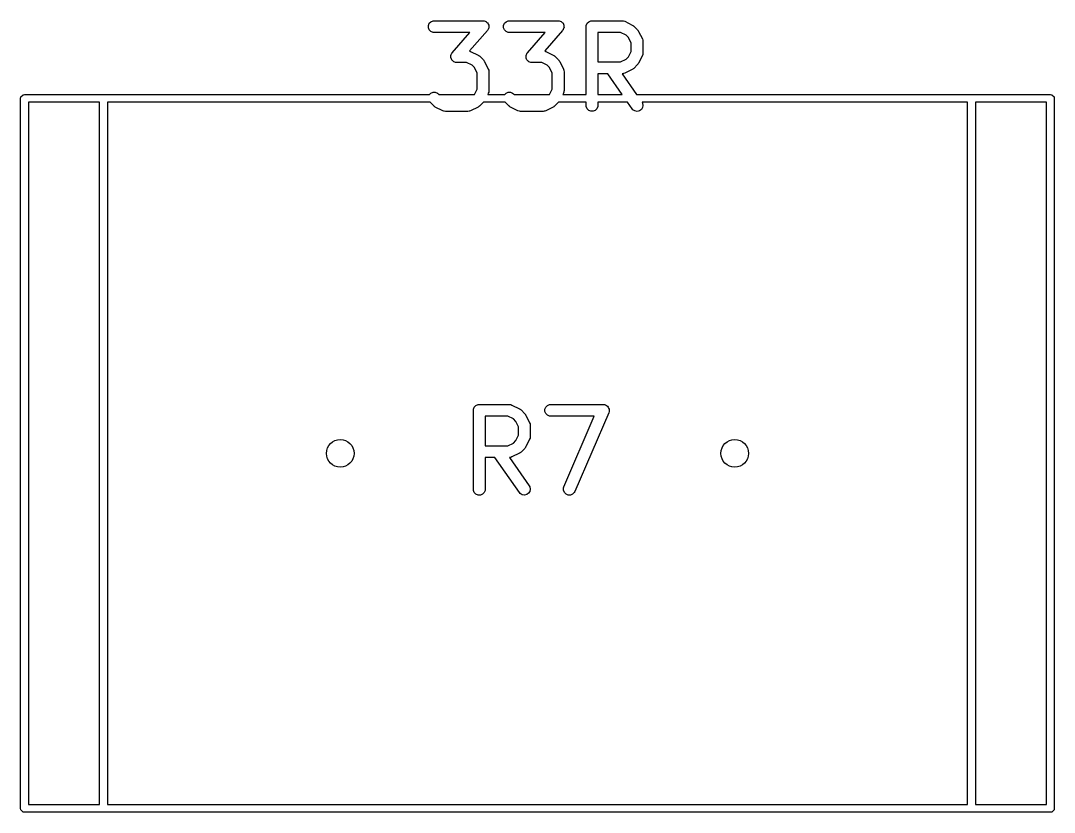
# Model space of a CAD drawing. Extents: x 0.23 to 2.98, y 0.27 to 3.73.
# Drawn here: x 1.179 to 1.695, y 0.857 to 1.252 of the extents above; entities that cross this region are included whole.
import ezdxf

# ---------------------------------------------------------------- set-up
doc = ezdxf.new("R2010")
doc.units = 0
doc.header["$MEASUREMENT"] = 0
doc.layers.add('BLACK', color=7, linetype='CONTINUOUS')

msp = doc.modelspace()

# ---------------------------------------------------------------- linework, layer by layer
at = {"layer": 'BLACK', "linetype": 'CONTINUOUS'}
for p, q in [((1.38256, 1.24961), (1.383, 1.25068)), ((1.38256, 1.24846), (1.38256, 1.24961)), ((1.383, 1.2474), (1.38256, 1.24846)), ((1.383, 1.25068), (1.38381, 1.25149)), ((1.38381, 1.25149), (1.38488, 1.25193)), ((1.38488, 1.25193), (1.38545, 1.25199)), ((1.38545, 1.25199), (1.40982, 1.25199)), ((1.40982, 1.25199), (1.41013, 1.25196)), ((1.41013, 1.25196), (1.41021, 1.25196)), ((1.41021, 1.25196), (1.41026, 1.25195)), ((1.41026, 1.25195), (1.4104, 1.25193)), ((1.4104, 1.25193), (1.41084, 1.25175)), ((1.41084, 1.25175), (1.4113, 1.2516)), ((1.4113, 1.2516), (1.41137, 1.25153)), ((1.41137, 1.25153), (1.41146, 1.25149)), ((1.41146, 1.25149), (1.4118, 1.25115)), ((1.4118, 1.25115), (1.41216, 1.25084)), ((1.41216, 1.25084), (1.41221, 1.25075)), ((1.41221, 1.25075), (1.41228, 1.25068)), ((1.41228, 1.25068), (1.41246, 1.25023)), ((1.41246, 1.25023), (1.41268, 1.2498)), ((1.41272, 1.24846), (1.41254, 1.24802)), ((1.41268, 1.2498), (1.41268, 1.24971)), ((1.41268, 1.24971), (1.41272, 1.24961)), ((1.41272, 1.24961), (1.41272, 1.24913)), ((1.41272, 1.24913), (1.41275, 1.24865)), ((1.41275, 1.24865), (1.41272, 1.24856)), ((1.41272, 1.24856), (1.41272, 1.24846)), ((1.42005, 1.24961), (1.42049, 1.25068)), ((1.42005, 1.24846), (1.42005, 1.24961)), ((1.42049, 1.2474), (1.42005, 1.24846)), ((1.42049, 1.25068), (1.42131, 1.25149)), ((1.42131, 1.25149), (1.42237, 1.25193)), ((1.42237, 1.25193), (1.42295, 1.25199)), ((1.42295, 1.25199), (1.44732, 1.25199)), ((1.44732, 1.25199), (1.44762, 1.25196)), ((1.44762, 1.25196), (1.4477, 1.25196)), ((1.4477, 1.25196), (1.44775, 1.25195)), ((1.44775, 1.25195), (1.4479, 1.25193)), ((1.4479, 1.25193), (1.44834, 1.25175)), ((1.44834, 1.25175), (1.44879, 1.2516)), ((1.44879, 1.2516), (1.44887, 1.25153)), ((1.44887, 1.25153), (1.44896, 1.25149)), ((1.44896, 1.25149), (1.4493, 1.25115)), ((1.4493, 1.25115), (1.44966, 1.25084)), ((1.44966, 1.25084), (1.4497, 1.25075)), ((1.4497, 1.25075), (1.44977, 1.25068)), ((1.44977, 1.25068), (1.44996, 1.25023)), ((1.44996, 1.25023), (1.45017, 1.2498)), ((1.45022, 1.24846), (1.45003, 1.24802)), ((1.45017, 1.2498), (1.45018, 1.24971)), ((1.45018, 1.24971), (1.45022, 1.24961)), ((1.45022, 1.24961), (1.45022, 1.24913)), ((1.45022, 1.24913), (1.45025, 1.24865)), ((1.45025, 1.24865), (1.45022, 1.24856)), ((1.45022, 1.24856), (1.45022, 1.24846)), ((1.46124, 1.24904), (1.4613, 1.24961)), ((1.46124, 1.21521), (1.46124, 1.24904)), ((1.4613, 1.24961), (1.46174, 1.25068)), ((1.46174, 1.25068), (1.46255, 1.25149)), ((1.46255, 1.25149), (1.46362, 1.25193)), ((1.46362, 1.25193), (1.46419, 1.25199)), ((1.46419, 1.25199), (1.47919, 1.25199)), ((1.47919, 1.25199), (1.47977, 1.25193)), ((1.47977, 1.25193), (1.47986, 1.25189)), ((1.47986, 1.25189), (1.47997, 1.25188)), ((1.47997, 1.25188), (1.48051, 1.25168)), ((1.48051, 1.25168), (1.48426, 1.2498)), ((1.48426, 1.2498), (1.48451, 1.24965)), ((1.48451, 1.24965), (1.48458, 1.24962)), ((1.48458, 1.24962), (1.48466, 1.24955)), ((1.48466, 1.24955), (1.48475, 1.24949)), ((1.48475, 1.24949), (1.4848, 1.24944)), ((1.4848, 1.24944), (1.48503, 1.24925)), ((1.48503, 1.24925), (1.4869, 1.24738)), ((1.38381, 1.24658), (1.383, 1.2474)), ((1.38488, 1.24614), (1.38381, 1.24658)), ((1.38545, 1.24608), (1.38488, 1.24614)), ((1.40332, 1.24608), (1.38545, 1.24608)), ((1.39448, 1.23598), (1.40332, 1.24608)), ((1.41205, 1.24709), (1.40311, 1.23688)), ((1.41222, 1.24734), (1.41205, 1.24709)), ((1.41228, 1.2474), (1.41222, 1.24734)), ((1.4123, 1.24745), (1.41228, 1.2474)), ((1.41238, 1.24756), (1.4123, 1.24745)), ((1.41254, 1.24802), (1.41238, 1.24756)), ((1.42131, 1.24658), (1.42049, 1.2474)), ((1.42237, 1.24614), (1.42131, 1.24658)), ((1.42295, 1.24608), (1.42237, 1.24614)), ((1.44081, 1.24608), (1.42295, 1.24608)), ((1.43197, 1.23598), (1.44081, 1.24608)), ((1.44954, 1.24709), (1.44061, 1.23688)), ((1.44972, 1.24734), (1.44954, 1.24709)), ((1.44977, 1.2474), (1.44972, 1.24734)), ((1.4498, 1.24745), (1.44977, 1.2474)), ((1.44988, 1.24756), (1.4498, 1.24745)), ((1.45003, 1.24802), (1.44988, 1.24756)), ((1.47849, 1.24608), (1.46714, 1.24608)), ((1.46714, 1.24608), (1.46714, 1.23137)), ((1.48119, 1.24474), (1.47849, 1.24608)), ((1.48239, 1.24354), (1.48119, 1.24474)), ((1.48374, 1.24084), (1.48239, 1.24354)), ((1.4869, 1.24738), (1.48709, 1.24715)), ((1.48709, 1.24715), (1.48715, 1.2471)), ((1.48715, 1.2471), (1.4872, 1.24701)), ((1.4872, 1.24701), (1.48727, 1.24693)), ((1.48727, 1.24693), (1.4873, 1.24686)), ((1.4873, 1.24686), (1.48746, 1.24661)), ((1.48746, 1.24661), (1.48933, 1.24286)), ((1.48374, 1.23661), (1.48374, 1.24084)), ((1.48933, 1.24286), (1.48954, 1.24232)), ((1.48954, 1.24232), (1.48954, 1.24221)), ((1.48954, 1.24221), (1.48959, 1.24211)), ((1.48959, 1.24211), (1.48964, 1.24154)), ((1.48964, 1.24154), (1.48964, 1.23591)), ((1.39377, 1.23442), (1.3938, 1.23452)), ((1.3938, 1.23394), (1.39377, 1.23442)), ((1.3938, 1.23462), (1.39399, 1.23506)), ((1.3938, 1.23452), (1.3938, 1.23462)), ((1.3938, 1.23346), (1.3938, 1.23394)), ((1.39384, 1.23337), (1.3938, 1.23346)), ((1.39385, 1.23327), (1.39384, 1.23337)), ((1.39406, 1.23284), (1.39385, 1.23327)), ((1.39399, 1.23506), (1.39414, 1.23551)), ((1.39425, 1.2324), (1.39406, 1.23284)), ((1.39414, 1.23551), (1.39422, 1.23563)), ((1.39422, 1.23563), (1.39425, 1.23568)), ((1.39425, 1.23568), (1.3943, 1.23573)), ((1.3943, 1.23573), (1.39448, 1.23598)), ((1.40311, 1.23688), (1.40365, 1.23668)), ((1.40365, 1.23668), (1.40739, 1.23481)), ((1.40739, 1.23481), (1.40764, 1.23465)), ((1.40764, 1.23465), (1.40771, 1.23462)), ((1.40771, 1.23462), (1.4078, 1.23455)), ((1.4078, 1.23455), (1.40788, 1.2345)), ((1.40788, 1.2345), (1.40794, 1.23444)), ((1.40794, 1.23444), (1.40816, 1.23425)), ((1.40816, 1.23425), (1.41004, 1.23238)), ((1.43127, 1.23442), (1.4313, 1.23452)), ((1.4313, 1.23394), (1.43127, 1.23442)), ((1.4313, 1.23462), (1.43148, 1.23506)), ((1.4313, 1.23452), (1.4313, 1.23462)), ((1.4313, 1.23346), (1.4313, 1.23394)), ((1.43134, 1.23337), (1.4313, 1.23346)), ((1.43134, 1.23327), (1.43134, 1.23337)), ((1.43156, 1.23284), (1.43134, 1.23327)), ((1.43148, 1.23506), (1.43164, 1.23551)), ((1.43174, 1.2324), (1.43156, 1.23284)), ((1.43164, 1.23551), (1.43172, 1.23563)), ((1.43172, 1.23563), (1.43174, 1.23568)), ((1.43174, 1.23568), (1.4318, 1.23573)), ((1.4318, 1.23573), (1.43197, 1.23598)), ((1.44061, 1.23688), (1.44114, 1.23668)), ((1.44114, 1.23668), (1.44489, 1.23481)), ((1.44489, 1.23481), (1.44514, 1.23465)), ((1.44514, 1.23465), (1.44521, 1.23462)), ((1.44521, 1.23462), (1.44529, 1.23455)), ((1.44529, 1.23455), (1.44538, 1.2345)), ((1.44538, 1.2345), (1.44543, 1.23444)), ((1.44543, 1.23444), (1.44566, 1.23425)), ((1.44566, 1.23425), (1.44753, 1.23238)), ((1.47849, 1.23137), (1.48119, 1.23272)), ((1.48119, 1.23272), (1.48239, 1.23391)), ((1.48239, 1.23391), (1.48374, 1.23661)), ((1.48933, 1.23459), (1.48746, 1.23084)), ((1.48954, 1.23513), (1.48933, 1.23459)), ((1.48959, 1.23534), (1.48954, 1.23524)), ((1.48954, 1.23524), (1.48954, 1.23513)), ((1.48964, 1.23591), (1.48959, 1.23534)), ((1.39432, 1.23233), (1.39425, 1.2324)), ((1.39436, 1.23224), (1.39432, 1.23233)), ((1.39472, 1.23192), (1.39436, 1.23224)), ((1.39506, 1.23158), (1.39472, 1.23192)), ((1.39515, 1.23155), (1.39506, 1.23158)), ((1.39523, 1.23148), (1.39515, 1.23155)), ((1.39568, 1.23133), (1.39523, 1.23148)), ((1.39612, 1.23114), (1.39568, 1.23133)), ((1.39626, 1.23113), (1.39612, 1.23114)), ((1.39632, 1.23111), (1.39626, 1.23113)), ((1.3964, 1.23112), (1.39632, 1.23111)), ((1.3967, 1.23109), (1.3964, 1.23112)), ((1.40163, 1.23109), (1.3967, 1.23109)), ((1.40433, 1.22974), (1.40163, 1.23109)), ((1.40552, 1.22854), (1.40433, 1.22974)), ((1.40687, 1.22584), (1.40552, 1.22854)), ((1.41004, 1.23238), (1.41022, 1.23215)), ((1.41022, 1.23215), (1.41028, 1.2321)), ((1.41028, 1.2321), (1.41034, 1.23201)), ((1.41034, 1.23201), (1.4104, 1.23193)), ((1.4104, 1.23193), (1.41043, 1.23186)), ((1.41043, 1.23186), (1.41059, 1.23161)), ((1.41059, 1.23161), (1.41246, 1.22786)), ((1.41246, 1.22786), (1.41267, 1.22732)), ((1.43181, 1.23233), (1.43174, 1.2324)), ((1.43186, 1.23224), (1.43181, 1.23233)), ((1.43222, 1.23192), (1.43186, 1.23224)), ((1.43256, 1.23158), (1.43222, 1.23192)), ((1.43265, 1.23155), (1.43256, 1.23158)), ((1.43272, 1.23148), (1.43265, 1.23155)), ((1.43318, 1.23133), (1.43272, 1.23148)), ((1.43362, 1.23114), (1.43318, 1.23133)), ((1.43376, 1.23113), (1.43362, 1.23114)), ((1.43381, 1.23111), (1.43376, 1.23113)), ((1.43389, 1.23112), (1.43381, 1.23111)), ((1.4342, 1.23109), (1.43389, 1.23112)), ((1.43912, 1.23109), (1.4342, 1.23109)), ((1.44182, 1.22974), (1.43912, 1.23109)), ((1.44302, 1.22854), (1.44182, 1.22974)), ((1.44437, 1.22584), (1.44302, 1.22854)), ((1.44753, 1.23238), (1.44772, 1.23215)), ((1.44772, 1.23215), (1.44778, 1.2321)), ((1.44778, 1.2321), (1.44783, 1.23201)), ((1.44783, 1.23201), (1.4479, 1.23193)), ((1.4479, 1.23193), (1.44793, 1.23186)), ((1.44793, 1.23186), (1.44809, 1.23161)), ((1.44809, 1.23161), (1.44996, 1.22786)), ((1.44996, 1.22786), (1.45017, 1.22732)), ((1.46714, 1.23137), (1.47849, 1.23137)), ((1.48426, 1.22765), (1.48051, 1.22577)), ((1.48451, 1.2278), (1.48426, 1.22765)), ((1.48458, 1.22783), (1.48451, 1.2278)), ((1.48466, 1.2279), (1.48458, 1.22783)), ((1.48475, 1.22796), (1.48466, 1.2279)), ((1.4848, 1.22802), (1.48475, 1.22796)), ((1.48503, 1.2282), (1.4848, 1.22802)), ((1.4869, 1.23008), (1.48503, 1.2282)), ((1.48709, 1.2303), (1.4869, 1.23008)), ((1.48715, 1.23035), (1.48709, 1.2303)), ((1.4872, 1.23044), (1.48715, 1.23035)), ((1.48727, 1.23052), (1.4872, 1.23044)), ((1.4873, 1.2306), (1.48727, 1.23052)), ((1.48746, 1.23084), (1.4873, 1.2306)), ((1.40687, 1.21786), (1.40687, 1.22584)), ((1.41267, 1.22732), (1.41268, 1.22721)), ((1.41268, 1.22721), (1.41272, 1.22712)), ((1.41272, 1.22712), (1.41278, 1.22654)), ((1.41278, 1.22654), (1.41278, 1.21717)), ((1.44437, 1.21786), (1.44437, 1.22584)), ((1.45017, 1.22732), (1.45017, 1.22721)), ((1.45017, 1.22721), (1.45022, 1.22712)), ((1.45022, 1.22712), (1.45027, 1.22654)), ((1.45027, 1.22654), (1.45027, 1.21717)), ((1.47203, 1.22546), (1.46714, 1.22546)), ((1.46714, 1.22546), (1.46714, 1.21521)), ((1.4792, 1.21521), (1.47203, 1.22546)), ((1.47977, 1.22552), (1.47923, 1.22547)), ((1.47923, 1.22547), (1.48641, 1.21521)), ((1.47986, 1.22556), (1.47977, 1.22552)), ((1.47997, 1.22557), (1.47986, 1.22556)), ((1.48051, 1.22577), (1.47997, 1.22557)), ((1.40555, 1.21521), (1.40687, 1.21786)), ((1.41278, 1.21717), (1.41272, 1.21659)), ((1.44304, 1.21521), (1.44437, 1.21786)), ((1.45027, 1.21717), (1.45022, 1.21659)), ((1.17913, 1.21325), (1.17928, 1.214)), ((1.17913, 0.85891), (1.17913, 1.21325)), ((1.17928, 1.214), (1.18035, 1.21506)), ((1.18035, 1.21506), (1.1811, 1.21521)), ((1.1811, 1.21521), (1.38315, 1.21521)), ((1.38315, 1.21521), (1.38381, 1.21587)), ((1.38381, 1.21587), (1.38488, 1.21631)), ((1.38488, 1.21631), (1.38603, 1.21631)), ((1.38603, 1.21631), (1.38709, 1.21587)), ((1.38709, 1.21587), (1.38754, 1.2155)), ((1.38754, 1.2155), (1.38783, 1.21521)), ((1.38783, 1.21521), (1.40555, 1.21521)), ((1.41246, 1.21585), (1.41215, 1.21521)), ((1.41215, 1.21521), (1.42065, 1.21521)), ((1.41267, 1.21639), (1.41246, 1.21585)), ((1.41268, 1.21649), (1.41267, 1.21639)), ((1.41272, 1.21659), (1.41268, 1.21649)), ((1.42065, 1.21521), (1.42131, 1.21587)), ((1.42131, 1.21587), (1.42237, 1.21631)), ((1.42237, 1.21631), (1.42352, 1.21631)), ((1.42352, 1.21631), (1.42459, 1.21587)), ((1.42459, 1.21587), (1.42504, 1.2155)), ((1.42504, 1.2155), (1.42533, 1.21521)), ((1.42533, 1.21521), (1.44304, 1.21521)), ((1.44996, 1.21585), (1.44964, 1.21521)), ((1.44964, 1.21521), (1.46124, 1.21521)), ((1.45017, 1.21639), (1.44996, 1.21585)), ((1.45022, 1.21659), (1.45017, 1.21649)), ((1.45017, 1.21649), (1.45017, 1.21639)), ((1.46714, 1.21521), (1.4792, 1.21521)), ((1.48641, 1.21521), (1.69291, 1.21521)), ((1.69291, 1.21521), (1.69367, 1.21506)), ((1.69367, 1.21506), (1.69473, 1.214)), ((1.69473, 1.214), (1.69488, 1.21325)), ((1.69488, 1.21325), (1.69488, 0.85891)), ((1.18307, 1.21128), (1.18307, 0.86088)), ((1.2185, 1.21128), (1.18307, 1.21128)), ((1.2185, 0.86088), (1.2185, 1.21128)), ((1.38342, 1.21128), (1.22244, 1.21128)), ((1.22244, 1.21128), (1.22244, 0.86088)), ((1.38524, 1.20945), (1.38342, 1.21128)), ((1.38546, 1.20927), (1.38524, 1.20945)), ((1.38552, 1.20921), (1.38546, 1.20927)), ((1.38561, 1.20915), (1.38552, 1.20921)), ((1.38569, 1.20909), (1.38561, 1.20915)), ((1.38576, 1.20906), (1.38569, 1.20909)), ((1.38601, 1.2089), (1.38576, 1.20906)), ((1.38976, 1.20703), (1.38601, 1.2089)), ((1.3903, 1.20682), (1.38976, 1.20703)), ((1.40365, 1.20703), (1.4031, 1.20682)), ((1.40739, 1.2089), (1.40365, 1.20703)), ((1.40764, 1.20906), (1.40739, 1.2089)), ((1.40771, 1.20909), (1.40764, 1.20906)), ((1.4078, 1.20915), (1.40771, 1.20909)), ((1.40788, 1.20921), (1.4078, 1.20915)), ((1.40794, 1.20927), (1.40788, 1.20921)), ((1.40816, 1.20945), (1.40794, 1.20927)), ((1.40999, 1.21128), (1.40816, 1.20945)), ((1.42091, 1.21128), (1.40999, 1.21128)), ((1.42273, 1.20945), (1.42091, 1.21128)), ((1.42296, 1.20927), (1.42273, 1.20945)), ((1.42301, 1.20921), (1.42296, 1.20927)), ((1.4231, 1.20915), (1.42301, 1.20921)), ((1.42318, 1.20909), (1.4231, 1.20915)), ((1.42325, 1.20906), (1.42318, 1.20909)), ((1.4235, 1.2089), (1.42325, 1.20906)), ((1.42725, 1.20703), (1.4235, 1.2089)), ((1.42779, 1.20682), (1.42725, 1.20703)), ((1.44114, 1.20703), (1.4406, 1.20682)), ((1.44489, 1.2089), (1.44114, 1.20703)), ((1.44514, 1.20906), (1.44489, 1.2089)), ((1.44521, 1.20909), (1.44514, 1.20906)), ((1.44529, 1.20915), (1.44521, 1.20909)), ((1.44538, 1.20921), (1.44529, 1.20915)), ((1.44543, 1.20927), (1.44538, 1.20921)), ((1.44566, 1.20945), (1.44543, 1.20927)), ((1.44748, 1.21128), (1.44566, 1.20945)), ((1.46124, 1.21128), (1.44748, 1.21128)), ((1.46124, 1.20967), (1.46124, 1.21128)), ((1.4613, 1.20909), (1.46124, 1.20967)), ((1.46174, 1.20803), (1.4613, 1.20909)), ((1.46255, 1.20721), (1.46174, 1.20803)), ((1.46362, 1.20677), (1.46255, 1.20721)), ((1.46583, 1.20721), (1.46477, 1.20677)), ((1.46665, 1.20803), (1.46583, 1.20721)), ((1.46709, 1.20909), (1.46665, 1.20803)), ((1.46714, 1.20967), (1.46709, 1.20909)), ((1.48196, 1.21128), (1.46714, 1.21128)), ((1.46714, 1.21128), (1.46714, 1.20967)), ((1.48427, 1.20797), (1.48196, 1.21128)), ((1.48465, 1.20753), (1.48427, 1.20797)), ((1.48562, 1.20692), (1.48465, 1.20753)), ((1.48675, 1.20671), (1.48562, 1.20692)), ((1.48788, 1.20696), (1.48675, 1.20671)), ((1.48882, 1.20762), (1.48788, 1.20696)), ((1.48944, 1.2086), (1.48882, 1.20762)), ((1.48916, 1.21128), (1.48939, 1.21086)), ((1.65157, 1.21128), (1.48916, 1.21128)), ((1.48939, 1.21086), (1.48964, 1.20973)), ((1.48964, 1.20973), (1.48944, 1.2086)), ((1.65157, 0.86088), (1.65157, 1.21128)), ((1.65551, 1.21128), (1.65551, 0.86088)), ((1.69094, 1.21128), (1.65551, 1.21128)), ((1.69094, 0.86088), (1.69094, 1.21128)), ((1.3904, 1.20681), (1.3903, 1.20682)), ((1.3905, 1.20677), (1.3904, 1.20681)), ((1.39108, 1.20671), (1.3905, 1.20677)), ((1.40232, 1.20671), (1.39108, 1.20671)), ((1.4029, 1.20677), (1.40232, 1.20671)), ((1.403, 1.20681), (1.4029, 1.20677)), ((1.4031, 1.20682), (1.403, 1.20681)), ((1.4279, 1.20681), (1.42779, 1.20682)), ((1.428, 1.20677), (1.4279, 1.20681)), ((1.42857, 1.20671), (1.428, 1.20677)), ((1.43982, 1.20671), (1.42857, 1.20671)), ((1.4404, 1.20677), (1.43982, 1.20671)), ((1.44049, 1.20681), (1.4404, 1.20677)), ((1.4406, 1.20682), (1.44049, 1.20681)), ((1.46477, 1.20677), (1.46362, 1.20677)), ((1.405, 1.05754), (1.40505, 1.05812)), ((1.405, 1.01817), (1.405, 1.05754)), ((1.40505, 1.05812), (1.40549, 1.05918)), ((1.40549, 1.05918), (1.40631, 1.06)), ((1.40631, 1.06), (1.40737, 1.06044)), ((1.40737, 1.06044), (1.40795, 1.0605)), ((1.40795, 1.0605), (1.42295, 1.0605)), ((1.42295, 1.0605), (1.42352, 1.06044)), ((1.42352, 1.06044), (1.42362, 1.0604)), ((1.42362, 1.0604), (1.42373, 1.06039)), ((1.42373, 1.06039), (1.42427, 1.06018)), ((1.42427, 1.06018), (1.42802, 1.05831)), ((1.42802, 1.05831), (1.42827, 1.05815)), ((1.42827, 1.05815), (1.42834, 1.05812)), ((1.42834, 1.05812), (1.42842, 1.05806)), ((1.42842, 1.05806), (1.42851, 1.058)), ((1.42851, 1.058), (1.42856, 1.05794)), ((1.42856, 1.05794), (1.42878, 1.05776)), ((1.42878, 1.05776), (1.43066, 1.05588)), ((1.44067, 1.05812), (1.44111, 1.05918)), ((1.44067, 1.05697), (1.44067, 1.05812)), ((1.44111, 1.05918), (1.44193, 1.06)), ((1.44193, 1.06), (1.44299, 1.06044)), ((1.44299, 1.06044), (1.44357, 1.0605)), ((1.44357, 1.0605), (1.46982, 1.0605)), ((1.46982, 1.0605), (1.47039, 1.06044)), ((1.47039, 1.06044), (1.47041, 1.06043)), ((1.47041, 1.06043), (1.47043, 1.06043)), ((1.47043, 1.06043), (1.47094, 1.06021)), ((1.47094, 1.06021), (1.47146, 1.06)), ((1.47146, 1.06), (1.47147, 1.05999)), ((1.47147, 1.05999), (1.47149, 1.05998)), ((1.47149, 1.05998), (1.47188, 1.05958)), ((1.47188, 1.05958), (1.47227, 1.05918)), ((1.47227, 1.05918), (1.47228, 1.05917)), ((1.47228, 1.05917), (1.47229, 1.05915)), ((1.47229, 1.05915), (1.4725, 1.05864)), ((1.4725, 1.05864), (1.47271, 1.05812)), ((1.47271, 1.05812), (1.47271, 1.0581)), ((1.47271, 1.0581), (1.47272, 1.05808)), ((1.47272, 1.05808), (1.47271, 1.05753)), ((1.47271, 1.05753), (1.47271, 1.05697)), ((1.42225, 1.05459), (1.4109, 1.05459)), ((1.4109, 1.05459), (1.4109, 1.03987)), ((1.42495, 1.05324), (1.42225, 1.05459)), ((1.42614, 1.05205), (1.42495, 1.05324)), ((1.43066, 1.05588), (1.43085, 1.05566)), ((1.43085, 1.05566), (1.4309, 1.0556)), ((1.4309, 1.0556), (1.43096, 1.05552)), ((1.43096, 1.05552), (1.43103, 1.05543)), ((1.43103, 1.05543), (1.43106, 1.05536)), ((1.43106, 1.05536), (1.43121, 1.05511)), ((1.43121, 1.05511), (1.43309, 1.05137)), ((1.44111, 1.0559), (1.44067, 1.05697)), ((1.44193, 1.05509), (1.44111, 1.0559)), ((1.44299, 1.05465), (1.44193, 1.05509)), ((1.44357, 1.05459), (1.44299, 1.05465)), ((1.46534, 1.05459), (1.44357, 1.05459)), ((1.45023, 1.01934), (1.46534, 1.05459)), ((1.47253, 1.05638), (1.45566, 1.01701)), ((1.47271, 1.05693), (1.47253, 1.05638)), ((1.47271, 1.05697), (1.47271, 1.05695)), ((1.47271, 1.05695), (1.47271, 1.05693)), ((1.42749, 1.04935), (1.42614, 1.05205)), ((1.42749, 1.04512), (1.42749, 1.04935)), ((1.43309, 1.05137), (1.43329, 1.05082)), ((1.43329, 1.05082), (1.4333, 1.05072)), ((1.4333, 1.05072), (1.43334, 1.05062)), ((1.43334, 1.05062), (1.4334, 1.05004)), ((1.4334, 1.05004), (1.4334, 1.04442)), ((1.42495, 1.04122), (1.42614, 1.04242)), ((1.42614, 1.04242), (1.42749, 1.04512)), ((1.43309, 1.0431), (1.43121, 1.03935)), ((1.43329, 1.04364), (1.43309, 1.0431)), ((1.4333, 1.04375), (1.43329, 1.04364)), ((1.43334, 1.04384), (1.4333, 1.04375)), ((1.4334, 1.04442), (1.43334, 1.04384)), ((1.4109, 1.03987), (1.42225, 1.03987)), ((1.42225, 1.03987), (1.42495, 1.04122)), ((1.42878, 1.03671), (1.42856, 1.03652)), ((1.43066, 1.03858), (1.42878, 1.03671)), ((1.43085, 1.03881), (1.43066, 1.03858)), ((1.4309, 1.03886), (1.43085, 1.03881)), ((1.43096, 1.03895), (1.4309, 1.03886)), ((1.43103, 1.03903), (1.43096, 1.03895)), ((1.43106, 1.0391), (1.43103, 1.03903)), ((1.43121, 1.03935), (1.43106, 1.0391)), ((1.41579, 1.03397), (1.4109, 1.03397)), ((1.4109, 1.03397), (1.4109, 1.01817)), ((1.42803, 1.01648), (1.41579, 1.03397)), ((1.42352, 1.03403), (1.42299, 1.03397)), ((1.42299, 1.03397), (1.43287, 1.01987)), ((1.42362, 1.03407), (1.42352, 1.03403)), ((1.42373, 1.03407), (1.42362, 1.03407)), ((1.42427, 1.03428), (1.42373, 1.03407)), ((1.42802, 1.03616), (1.42427, 1.03428)), ((1.42827, 1.03631), (1.42802, 1.03616)), ((1.42834, 1.03634), (1.42827, 1.03631)), ((1.42842, 1.03641), (1.42834, 1.03634)), ((1.42851, 1.03646), (1.42842, 1.03641)), ((1.42856, 1.03652), (1.42851, 1.03646)), ((1.40505, 1.0176), (1.405, 1.01817)), ((1.40549, 1.01653), (1.40505, 1.0176)), ((1.40631, 1.01572), (1.40549, 1.01653)), ((1.4104, 1.01653), (1.40959, 1.01572)), ((1.41085, 1.0176), (1.4104, 1.01653)), ((1.4109, 1.01817), (1.41085, 1.0176)), ((1.4284, 1.01604), (1.42803, 1.01648)), ((1.42938, 1.01542), (1.4284, 1.01604)), ((1.43258, 1.01613), (1.43163, 1.01547)), ((1.4332, 1.0171), (1.43258, 1.01613)), ((1.43287, 1.01987), (1.43315, 1.01936)), ((1.43315, 1.01936), (1.4334, 1.01824)), ((1.4334, 1.01824), (1.4332, 1.0171)), ((1.45004, 1.01763), (1.45005, 1.01879)), ((1.45047, 1.01656), (1.45004, 1.01763)), ((1.45005, 1.01879), (1.45023, 1.01934)), ((1.45127, 1.01574), (1.45047, 1.01656)), ((1.45538, 1.0165), (1.45455, 1.0157)), ((1.45566, 1.01701), (1.45538, 1.0165)), ((1.40737, 1.01528), (1.40631, 1.01572)), ((1.40853, 1.01528), (1.40737, 1.01528)), ((1.40959, 1.01572), (1.40853, 1.01528)), ((1.43051, 1.01522), (1.42938, 1.01542)), ((1.43163, 1.01547), (1.43051, 1.01522)), ((1.45233, 1.01528), (1.45127, 1.01574)), ((1.45348, 1.01527), (1.45233, 1.01528)), ((1.45455, 1.0157), (1.45348, 1.01527)), ((1.17928, 0.85816), (1.17913, 0.85891)), ((1.18035, 0.8571), (1.17928, 0.85816)), ((1.1811, 0.85695), (1.18035, 0.8571)), ((1.69291, 0.85695), (1.1811, 0.85695)), ((1.18307, 0.86088), (1.2185, 0.86088)), ((1.22244, 0.86088), (1.65157, 0.86088)), ((1.65551, 0.86088), (1.69094, 0.86088)), ((1.69367, 0.8571), (1.69291, 0.85695)), ((1.69473, 0.85816), (1.69367, 0.8571)), ((1.69488, 0.85891), (1.69473, 0.85816))]:
    msp.add_line(p, q, dxfattribs=at)
at = {"layer": 'BLACK'}
for centre in [(1.33858, 1.03608), (1.33858, 1.03608), (1.53543, 1.03608), (1.53543, 1.03608)]:
    msp.add_circle(centre, 0.00689, dxfattribs=at)

doc.saveas('drawing.dxf')
